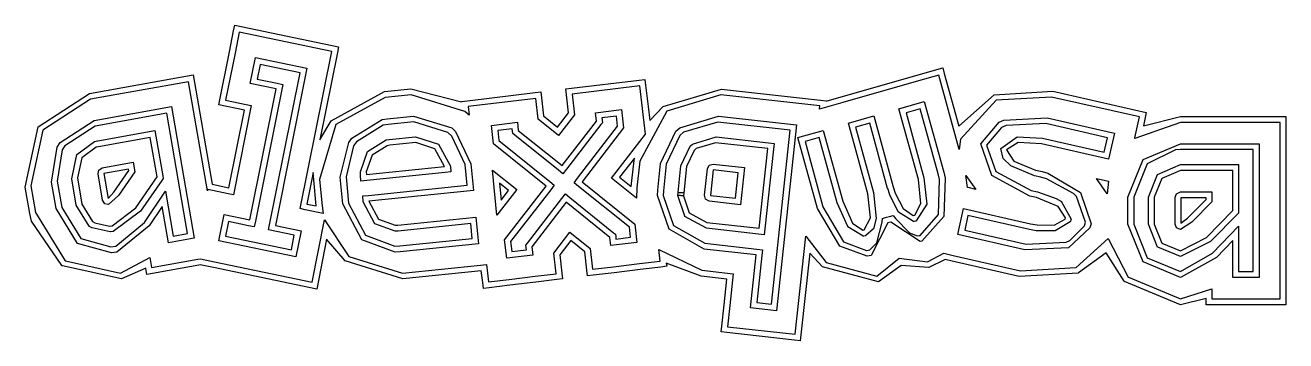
# Model space of a CAD drawing. Extents: x 0 to 2.12, y 0 to 0.53.
import ezdxf

# ---------------------------------------------------------------- set-up
doc = ezdxf.new("R2010")
doc.units = 0

msp = doc.modelspace()

# ---------------------------------------------------------------- linework, layer by layer
at = {"layer": 'Layer 1', "color": 7}
for points in [[(2.116664, 0.060392), (1.982907, 0.060392), (1.982907, 0.070729), (1.939782, 0.060392), (1.845927, 0.099503), (1.8458, 0.099632), (1.845369, 0.100027), (1.815431, 0.147456), (1.768698, 0.11369), (1.76861, 0.113602), (1.768182, 0.113428), (1.669344, 0.107821), (1.556849, 0.133398), (1.54508, 0.136113), (1.518106, 0.123151), (1.471545, 0.126347), (1.433402, 0.098976), (1.339375, 0.123982), (1.31807, 0.146932), (1.303381, 0.009767), (1.302349, 0.000001), (1.292729, 0.001051), (1.179029, 0.013751), (1.169409, 0.014847), (1.170481, 0.024657), (1.174349, 0.060305), (1.178945, 0.103575), (1.136119, 0.108348), (1.077572, 0.129983), (1.078176, 0.124903), (1.068553, 0.12372), (1.033588, 0.119516), (0.989948, 0.114216), (0.954983, 0.110012), (0.945363, 0.108874), (0.944244, 0.11864), (0.940638, 0.149295), (0.917185, 0.168128), (0.898714, 0.144215), (0.902278, 0.113602), (0.90344, 0.103794), (0.893817, 0.102612), (0.858897, 0.098362), (0.815212, 0.093108), (0.780292, 0.088859), (0.770712, 0.087721), (0.769553, 0.097487), (0.767232, 0.117195), (0.635796, 0.103749), (0.538633, 0.133925), (0.507793, 0.170273), (0.491085, 0.08667), (0.317851, 0.122799), (0.295817, 0.127443), (0.293626, 0.127003), (0.293497, 0.126961), (0.215537, 0.113034), (0.206044, 0.111327), (0.204369, 0.121048), (0.20424, 0.121574), (0.163606, 0.103707), (0.064426, 0.125691), (0.064211, 0.125866), (0.063739, 0.126215), (0.012667, 0.200404), (0.009789, 0.213673), (0.002143, 0.257861), (0.024007, 0.358764), (0.110043, 0.414689), (0.284133, 0.44587), (0.315706, 0.262459), (0.343797, 0.256591), (0.369826, 0.386617), (0.326829, 0.395551), (0.344611, 0.484322), (0.3517, 0.519488), (0.353634, 0.529167), (0.527682, 0.492861), (0.525748, 0.483183), (0.496411, 0.337129), (0.515569, 0.368749), (0.604956, 0.417886), (0.648723, 0.422353), (0.734244, 0.400937), (0.734244, 0.401244), (0.743825, 0.402426), (0.857392, 0.416134), (0.867015, 0.417273), (0.868131, 0.407463), (0.871653, 0.376938), (0.895105, 0.358063), (0.913618, 0.381974), (0.910054, 0.412543), (0.908896, 0.422353), (0.918516, 0.423535), (1.032085, 0.437243), (1.041706, 0.438381), (1.042825, 0.428615), (1.046989, 0.393011), (1.049696, 0.369362), (1.072461, 0.392967), (1.16988, 0.422178), (1.336025, 0.403565), (1.34569, 0.40247), (1.345603, 0.401769), (1.371032, 0.408996), (1.541299, 0.457695), (1.543879, 0.448191), (1.568104, 0.359815), (1.627596, 0.412674), (1.726044, 0.418411), (1.882696, 0.382807), (1.877841, 0.360603), (1.939782, 0.376062), (2.116664, 0.376062), (2.116664, 0.060392), (2.116664, 0.060392)], [(2.106956, 0.366208), (1.939782, 0.366208), (1.863196, 0.339012), (1.863495, 0.340282), (1.871142, 0.375318), (1.723896, 0.408777), (1.631072, 0.403477), (1.570938, 0.337874), (1.568877, 0.320531), (1.534558, 0.44552), (1.500667, 0.435798), (1.373609, 0.399492), (1.33435, 0.388325), (1.334951, 0.393755), (1.168806, 0.412368), (1.078475, 0.385259), (1.032945, 0.301218), (1.028177, 0.256636), (1.027532, 0.239073), (0.985696, 0.272708), (1.042653, 0.346326), (1.033202, 0.427433), (0.919632, 0.413725), (0.92367, 0.379084), (0.896696, 0.34418), (0.862504, 0.371683), (0.858511, 0.406324), (0.744941, 0.392617), (0.746574, 0.378383), (0.739742, 0.384602), (0.64967, 0.412543), (0.6059, 0.408076), (0.523041, 0.362486), (0.495638, 0.27065), (0.50002, 0.226024), (0.501779, 0.213541), (0.471971, 0.219716), (0.463335, 0.221555), (0.516254, 0.485154), (0.361151, 0.517518), (0.354062, 0.482351), (0.338214, 0.403259), (0.372705, 0.396076), (0.381251, 0.394324), (0.351313, 0.244899), (0.34268, 0.246693), (0.308231, 0.253921), (0.307758, 0.251598), (0.276272, 0.43444), (0.111675, 0.404966), (0.03191, 0.353114), (0.011636, 0.25957), (0.019282, 0.215382), (0.069409, 0.134187), (0.069881, 0.133835), (0.161888, 0.113428), (0.210941, 0.139574), (0.213862, 0.122757), (0.291822, 0.136682), (0.295989, 0.13747), (0.319786, 0.132478), (0.483525, 0.09832), (0.504443, 0.20268), (0.544734, 0.141545), (0.634806, 0.11356), (0.766116, 0.126961), (0.775694, 0.127967), (0.779131, 0.098669), (0.814053, 0.102918), (0.857736, 0.108173), (0.892658, 0.11242), (0.888621, 0.147107), (0.915595, 0.181965), (0.949787, 0.154507), (0.953824, 0.119823), (0.988789, 0.124027), (1.032429, 0.129327), (1.067394, 0.133531), (1.065116, 0.15293), (1.137149, 0.118158), (1.189597, 0.11229), (1.183927, 0.059212), (1.180061, 0.023562), (1.293758, 0.010862), (1.311456, 0.175615), (1.345648, 0.131472), (1.43078, 0.10848), (1.46815, 0.13874), (1.515486, 0.132655), (1.543104, 0.146667), (1.558955, 0.143032), (1.67145, 0.117457), (1.76466, 0.122625), (1.764917, 0.122757), (1.818823, 0.171411), (1.852242, 0.106945), (1.852671, 0.106551), (1.939782, 0.070248), (1.992572, 0.087327), (1.992572, 0.070248), (2.106956, 0.070248), (2.106956, 0.366208), (2.106956, 0.366208)], [(0.47472, 0.457169), (0.421843, 0.193573), (0.464925, 0.184593), (0.45612, 0.140669), (0.326829, 0.167646), (0.335634, 0.211572), (0.378719, 0.20255), (0.42283, 0.422221), (0.379748, 0.431243), (0.388553, 0.475169), (0.47472, 0.457169), (0.47472, 0.457169)], [(0.391175, 0.438951), (0.424807, 0.4319), (0.434257, 0.429885), (0.388209, 0.200579), (0.386278, 0.1909), (0.376785, 0.192871), (0.343151, 0.199923), (0.338256, 0.175353), (0.448603, 0.152361), (0.453501, 0.176885), (0.410461, 0.185863), (0.463293, 0.449505), (0.39607, 0.463519), (0.391175, 0.438951), (0.391175, 0.438951)], [(0.285766, 0.172025), (0.242426, 0.164273), (0.231945, 0.225235), (0.209867, 0.192607), (0.155789, 0.148771), (0.146897, 0.147588), (0.089855, 0.163355), (0.053903, 0.2216), (0.0463, 0.265744), (0.055964, 0.324911), (0.060732, 0.332531), (0.117732, 0.369625), (0.247709, 0.392879), (0.285766, 0.172025), (0.285766, 0.172025)], [(0.119407, 0.359902), (0.068679, 0.326881), (0.06434, 0.320049), (0.055835, 0.267453), (0.063438, 0.223309), (0.09531, 0.171498), (0.145909, 0.157399), (0.154113, 0.158492), (0.201964, 0.198258), (0.237401, 0.25068), (0.250287, 0.175703), (0.274555, 0.180084), (0.239849, 0.381493), (0.119407, 0.359902), (0.119407, 0.359902)], [(1.005968, 0.35688), (0.936298, 0.266708), (1.024741, 0.195673), (1.028304, 0.164931), (0.984622, 0.159674), (0.983032, 0.17347), (0.909753, 0.232329), (0.851981, 0.157616), (0.853571, 0.14382), (0.809928, 0.138523), (0.806322, 0.169265), (0.876034, 0.259438), (0.787592, 0.330473), (0.784028, 0.361216), (0.827711, 0.366471), (0.829301, 0.352676), (0.90258, 0.293773), (0.960352, 0.36853), (0.958719, 0.382325), (1.002404, 0.38758), (1.005968, 0.35688), (1.005968, 0.35688)], [(1.542805, 0.282518), (1.545252, 0.272577), (1.543061, 0.208548), (1.505993, 0.167207), (1.503157, 0.166593), (1.45432, 0.199002), (1.449251, 0.197557), (1.421287, 0.14299), (1.414717, 0.141632), (1.368585, 0.158669), (1.331043, 0.221994), (1.298399, 0.340764), (1.340751, 0.352851), (1.373395, 0.234125), (1.389889, 0.197383), (1.407285, 0.185381), (1.409561, 0.185775), (1.419956, 0.205966), (1.415747, 0.246211), (1.383102, 0.364982), (1.425454, 0.37707), (1.458098, 0.2583), (1.461451, 0.247614), (1.474592, 0.2216), (1.491862, 0.209995), (1.494137, 0.210389), (1.50466, 0.230183), (1.50045, 0.27043), (1.467806, 0.389157), (1.510203, 0.401288), (1.542805, 0.282518), (1.542805, 0.282518)], [(1.479704, 0.382325), (1.509771, 0.273102), (1.514283, 0.229265), (1.496757, 0.200886), (1.496286, 0.200753), (1.49577, 0.200666), (1.493494, 0.200272), (1.492933, 0.200184), (1.492375, 0.20014), (1.467033, 0.215469), (1.466819, 0.215731), (1.452386, 0.244285), (1.452256, 0.244592), (1.448907, 0.255279), (1.448777, 0.255628), (1.418755, 0.364938), (1.395001, 0.35815), (1.425068, 0.248884), (1.429579, 0.205132), (1.425197, 0.187527), (1.412225, 0.176274), (1.411709, 0.176142), (1.411193, 0.176055), (1.408918, 0.17566), (1.408359, 0.175573), (1.407759, 0.175528), (1.382242, 0.191337), (1.382115, 0.191514), (1.364116, 0.231453), (1.334049, 0.34072), (1.310297, 0.333932), (1.340364, 0.224666), (1.374898, 0.166156), (1.413127, 0.151398), (1.41884, 0.152581), (1.430952, 0.164405), (1.439673, 0.198695), (1.440403, 0.205264), (1.446674, 0.207061), (1.451743, 0.208506), (1.457971, 0.210302), (1.461964, 0.20509), (1.485546, 0.181264), (1.498389, 0.176184), (1.501696, 0.176361), (1.503416, 0.176756), (1.53387, 0.211614), (1.535801, 0.270518), (1.533441, 0.280109), (1.503501, 0.389157), (1.479704, 0.382325), (1.479704, 0.382325)], [(0.653192, 0.376851), (0.717494, 0.356837), (0.724193, 0.350706), (0.749492, 0.296532), (0.753874, 0.251905), (0.578796, 0.234038), (0.594603, 0.203688), (0.622521, 0.19366), (0.626948, 0.193877), (0.758255, 0.207278), (0.762637, 0.162653), (0.631327, 0.149295), (0.622479, 0.148771), (0.567025, 0.16931), (0.535027, 0.229572), (0.530645, 0.274197), (0.544906, 0.332399), (0.550274, 0.339757), (0.600659, 0.37107), (0.609422, 0.372384), (0.653192, 0.376851), (0.653192, 0.376851)], [(0.654179, 0.367041), (0.610795, 0.362661), (0.602334, 0.361347), (0.557791, 0.333494), (0.552894, 0.326925), (0.54031, 0.27516), (0.544692, 0.230535), (0.573169, 0.17693), (0.622093, 0.158669), (0.630769, 0.15915), (0.752027, 0.171498), (0.74958, 0.196507), (0.627935, 0.184069), (0.627419, 0.184024), (0.622995, 0.183804), (0.622609, 0.183804), (0.588631, 0.195935), (0.588374, 0.196155), (0.569174, 0.23303), (0.568229, 0.242883), (0.577852, 0.243849), (0.743264, 0.260753), (0.739872, 0.295569), (0.71775, 0.343348), (0.711051, 0.349479), (0.654179, 0.367041), (0.654179, 0.367041)], [(0.969501, 0.373698), (0.969975, 0.369712), (0.970448, 0.365639), (0.967956, 0.362442), (0.910184, 0.287686), (0.904212, 0.279934), (0.896611, 0.286021), (0.823332, 0.344925), (0.820194, 0.347465), (0.819723, 0.351538), (0.81925, 0.355523), (0.794768, 0.352589), (0.796699, 0.335728), (0.882048, 0.26719), (0.88965, 0.261102), (0.883638, 0.25335), (0.816416, 0.166418), (0.818392, 0.149514), (0.842832, 0.152493), (0.842403, 0.156478), (0.84193, 0.160508), (0.844422, 0.163704), (0.902194, 0.238417), (0.908165, 0.246169), (0.915767, 0.240081), (0.989046, 0.181222), (0.992181, 0.178682), (0.992655, 0.17461), (0.993083, 0.170668), (1.017568, 0.173602), (1.015634, 0.190461), (0.930329, 0.258956), (0.922725, 0.265044), (0.928739, 0.272795), (0.99592, 0.359771), (0.993943, 0.376632), (0.969501, 0.373698), (0.969501, 0.373698)], [(1.164983, 0.376675), (1.296121, 0.362004), (1.262617, 0.050409), (1.218892, 0.055312), (1.228427, 0.14404), (1.140972, 0.153806), (1.082168, 0.187003), (1.062581, 0.243716), (1.063139, 0.252739), (1.06791, 0.29732), (1.093723, 0.351231), (1.100467, 0.357275), (1.164983, 0.376675), (1.164983, 0.376675)], [(1.163954, 0.366865), (1.106523, 0.349567), (1.100425, 0.34418), (1.07753, 0.296225), (1.072762, 0.251686), (1.072246, 0.243584), (1.08973, 0.193178), (1.142046, 0.163616), (1.229501, 0.153851), (1.239122, 0.152755), (1.238047, 0.142945), (1.229544, 0.064072), (1.254071, 0.061313), (1.285469, 0.353289), (1.163954, 0.366865), (1.163954, 0.366865)], [(1.643746, 0.370019), (1.716249, 0.373741), (1.829134, 0.348078), (1.819553, 0.304327), (1.706671, 0.329991), (1.667542, 0.332443), (1.648212, 0.320312), (1.660756, 0.301393), (1.697094, 0.28624), (1.70783, 0.283788), (1.717668, 0.281248), (1.772304, 0.248884), (1.790044, 0.196155), (1.788155, 0.189585), (1.751989, 0.156129), (1.679097, 0.152448), (1.566644, 0.178026), (1.576179, 0.221819), (1.688675, 0.196242), (1.699541, 0.194184), (1.72832, 0.194096), (1.746404, 0.203733), (1.747134, 0.205921), (1.735106, 0.22519), (1.698252, 0.239994), (1.687516, 0.242446), (1.623471, 0.277219), (1.605259, 0.330078), (1.636057, 0.366603), (1.643746, 0.370019), (1.643746, 0.370019)], [(1.714146, 0.364106), (1.647482, 0.360909), (1.640049, 0.357625), (1.614708, 0.327932), (1.630472, 0.28405), (1.689661, 0.25208), (1.700401, 0.249627), (1.731757, 0.238549), (1.740432, 0.233424), (1.740692, 0.233249), (1.756585, 0.203775), (1.756498, 0.203251), (1.756326, 0.202724), (1.755596, 0.200534), (1.755424, 0.200052), (1.755167, 0.199528), (1.72978, 0.184331), (1.69821, 0.184418), (1.697781, 0.184463), (1.686912, 0.186564), (1.686568, 0.186609), (1.583524, 0.210038), (1.578156, 0.185558), (1.681242, 0.162085), (1.748465, 0.165323), (1.754479, 0.167995), (1.779048, 0.192914), (1.780681, 0.198653), (1.765345, 0.242052), (1.760363, 0.247), (1.715133, 0.271744), (1.705727, 0.274197), (1.694987, 0.276606), (1.655255, 0.293291), (1.64237, 0.305466), (1.638806, 0.322458), (1.665952, 0.342166), (1.666209, 0.342209), (1.70882, 0.339626), (1.812251, 0.316152), (1.817577, 0.340589), (1.714146, 0.364106), (1.714146, 0.364106)], [(0.232933, 0.276387), (0.233664, 0.272357), (0.231344, 0.269029), (0.19565, 0.217134), (0.149861, 0.183193), (0.149431, 0.183106), (0.145007, 0.182534), (0.144578, 0.182492), (0.114381, 0.189191), (0.114038, 0.189411), (0.110172, 0.191821), (0.109828, 0.191996), (0.109528, 0.192258), (0.08775, 0.227643), (0.080147, 0.271788), (0.088953, 0.312342), (0.118505, 0.333976), (0.118977, 0.334107), (0.123273, 0.335071), (0.123702, 0.335158), (0.219832, 0.352369), (0.232933, 0.276387), (0.232933, 0.276387)], [(0.125335, 0.325436), (0.121039, 0.324473), (0.096856, 0.306692), (0.08964, 0.273496), (0.097243, 0.229352), (0.115197, 0.200229), (0.119063, 0.197819), (0.143761, 0.192345), (0.148186, 0.192914), (0.187703, 0.222783), (0.223397, 0.274679), (0.211972, 0.340939), (0.125335, 0.325436), (0.125335, 0.325436)], [(0.656629, 0.342034), (0.695544, 0.329728), (0.715387, 0.293028), (0.716332, 0.283219), (0.706712, 0.282255), (0.575402, 0.268854), (0.56535, 0.267803), (0.564792, 0.278094), (0.564535, 0.282605), (0.564493, 0.283087), (0.576563, 0.317466), (0.607575, 0.336779), (0.608046, 0.336866), (0.612428, 0.337523), (0.656629, 0.342034), (0.656629, 0.342034)], [(1.161247, 0.341903), (1.248699, 0.332137), (1.258322, 0.331042), (1.257248, 0.321232), (1.242857, 0.187485), (1.241828, 0.177674), (1.232205, 0.178769), (1.144753, 0.18858), (1.108714, 0.208461), (1.1085, 0.208725), (1.096903, 0.243497), (1.096903, 0.243978), (1.106568, 0.243322), (1.116146, 0.214768), (1.145785, 0.198388), (1.233237, 0.18858), (1.247625, 0.322327), (1.160173, 0.332093), (1.1277, 0.322195), (1.124351, 0.319217), (1.111635, 0.292415), (1.106867, 0.247833), (1.097289, 0.248884), (1.102057, 0.29351), (1.117649, 0.326312), (1.117993, 0.326662), (1.121342, 0.32964), (1.121644, 0.329903), (1.161247, 0.341903), (1.161247, 0.341903)], [(0.657573, 0.332224), (0.613803, 0.327757), (0.609422, 0.3271), (0.584035, 0.311203), (0.574156, 0.283175), (0.574415, 0.278664), (0.705725, 0.292065), (0.68953, 0.321976), (0.657573, 0.332224), (0.657573, 0.332224)], [(2.071735, 0.330341), (2.071735, 0.106115), (2.027751, 0.106115), (2.027751, 0.167995), (2.000475, 0.139748), (1.939782, 0.106115), (1.877328, 0.132128), (1.851811, 0.195806), (1.851811, 0.24065), (1.877328, 0.303889), (1.939782, 0.330341), (2.071735, 0.330341), (2.071735, 0.330341)], [(1.861519, 0.195806), (1.884114, 0.13918), (1.939782, 0.116013), (1.993646, 0.146712), (2.037458, 0.192083), (2.037458, 0.115968), (2.06207, 0.115968), (2.06207, 0.320487), (1.939825, 0.320487), (1.931792, 0.320093), (1.884199, 0.296926), (1.861519, 0.24065), (1.861519, 0.195806), (1.861519, 0.195806)], [(0.1862, 0.283175), (0.158881, 0.243364), (0.142086, 0.228257), (0.135429, 0.229659), (0.131906, 0.23557), (0.124303, 0.279715), (0.125678, 0.286065), (0.131434, 0.290094), (0.183408, 0.299422), (0.1862, 0.283175), (0.1862, 0.283175)], [(0.999269, 0.274372), (1.018684, 0.258782), (1.023365, 0.302313), (1.023923, 0.306254), (0.999269, 0.274372), (0.999269, 0.274372)], [(1.156349, 0.296444), (1.208753, 0.29062), (1.202053, 0.228212), (1.149605, 0.234038), (1.143507, 0.237366), (1.141832, 0.243936), (1.146642, 0.288518), (1.149693, 0.294211), (1.156349, 0.296444), (1.156349, 0.296444)], [(0.133968, 0.280547), (0.141227, 0.238504), (0.150978, 0.249016), (0.175977, 0.28554), (0.175547, 0.287992), (0.133968, 0.280547), (0.133968, 0.280547)], [(0.474762, 0.22922), (0.49027, 0.226024), (0.486015, 0.269686), (0.485372, 0.282167), (0.474762, 0.22922), (0.474762, 0.22922)], [(0.826552, 0.253482), (0.793307, 0.210389), (0.793262, 0.210871), (0.785833, 0.286196), (0.826552, 0.253482), (0.826552, 0.253482)], [(1.151539, 0.243759), (1.193505, 0.239118), (1.198101, 0.281905), (1.156135, 0.286547), (1.151539, 0.243759), (1.151539, 0.243759)], [(1.580174, 0.277043), (1.596795, 0.253876), (1.583868, 0.256811), (1.583008, 0.25703), (1.580174, 0.277043), (1.580174, 0.277043)], [(2.037458, 0.214154), (1.990638, 0.166418), (1.939782, 0.141106), (1.901854, 0.156872), (1.901595, 0.157092), (1.886133, 0.195806), (1.886133, 0.24065), (1.901725, 0.279014), (1.939782, 0.295349), (2.037458, 0.295349), (2.037458, 0.214154), (2.037458, 0.214154)], [(2.027751, 0.285496), (1.939782, 0.285496), (1.908554, 0.272051), (1.895795, 0.24065), (1.895795, 0.195806), (1.908554, 0.163966), (1.939782, 0.150959), (1.983767, 0.173382), (2.027751, 0.218229), (2.027751, 0.285496), (2.027751, 0.285496)], [(0.800565, 0.235789), (0.812979, 0.251863), (0.797773, 0.264081), (0.800565, 0.235789), (0.800565, 0.235789)], [(1.811909, 0.269292), (1.819381, 0.267628), (1.816849, 0.246344), (1.798979, 0.272226), (1.811909, 0.269292), (1.811909, 0.269292)], [(1.106867, 0.247833), (1.106568, 0.243322), (1.096903, 0.243978), (1.097247, 0.248489), (1.097289, 0.248884), (1.106867, 0.247833), (1.106867, 0.247833)], [(1.992572, 0.249627), (1.992572, 0.233075), (1.958896, 0.19874), (1.939782, 0.186828), (1.933252, 0.189585), (1.931019, 0.195806), (1.931019, 0.24065), (1.933467, 0.246651), (1.939782, 0.249627), (1.992572, 0.249627), (1.992572, 0.249627)], [(1.940727, 0.197076), (1.952067, 0.205704), (1.982907, 0.237147), (1.982907, 0.239774), (1.940727, 0.239774), (1.940727, 0.197076), (1.940727, 0.197076)]]:
    msp.add_lwpolyline(points, close=True, dxfattribs=at)

doc.saveas('drawing.dxf')
